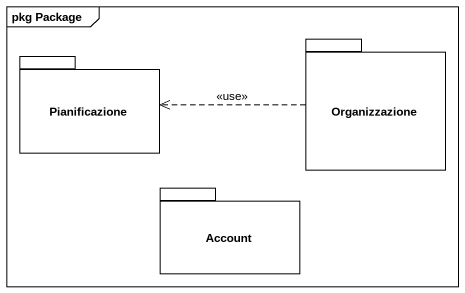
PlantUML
@startuml
mainframe pkg Package
package Pianificazione {
}
package Organizzazione {
}
package Account {
}
Organizzazione .left.> Pianificazione : <<use>>
@enduml
